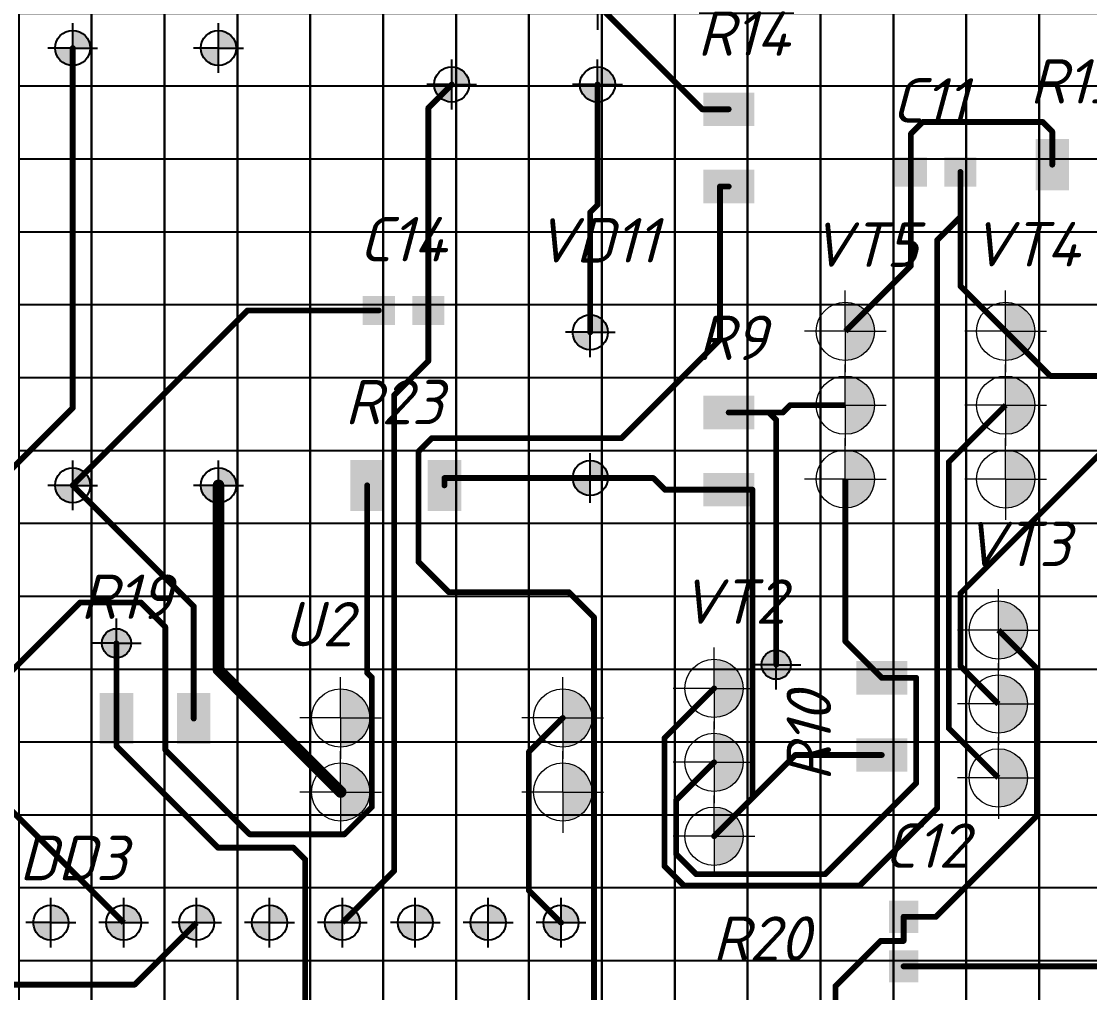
# Model space of a CAD drawing. Header units: millimetres. Extents: x 784 to 1625, y -303 to 291.
# Drawn here: x 947.1 to 1020.4, y 42.4 to 109 of the extents above; entities that cross this region are included whole.
import ezdxf

# ---------------------------------------------------------------- set-up
doc = ezdxf.new("R2010")
doc.units = ezdxf.units.MM
doc.header["$LTSCALE"] = 0.5
doc.layers.get('0').update_dxf_attribs({"lineweight": 60})
for name, color, linetype in [('TopLayer', 1, 'Continuous'), ('TopOverlay', 2, 'Continuous'), ('Тонкие', 7, 'Continuous')]:
    doc.layers.add(name, color=color, linetype=linetype)
doc.layers.add('тонкая', color=7, linetype='Continuous', lineweight=20)
doc.styles.get("Standard").update_dxf_attribs({"font": 'isocpeui.ttf', "width": 0.9})

# ---------------------------------------------------------------- blocks, each defined once
blk = doc.blocks.new('*U27')
at = {"layer": 'Тонкие'}
for p, q in [((-2.5, 2.5), (-2.5, -2.5)), ((-2.5, 2.5), (2.5, 2.5)), ((2.5, -2.5), (2.5, 2.5)), ((-2.5, -2.5), (2.5, -2.5))]:
    blk.add_line(p, q, dxfattribs=at)
blk = doc.blocks.new('*U28')
at = {"layer": 'Тонкие', "color": 0, "linetype": 'ByBlock', "lineweight": -2, "transparency": 16777216}
for p in [(65, 105), (70, 105), (75, 105), (80, 105), (85, 105), (90, 105), (95, 105), (100, 105), (105, 105), (110, 105), (115, 105), (120, 105), (125, 105), (130, 105), (135, 105), (65, 100), (70, 100), (75, 100), (80, 100), (85, 100), (90, 100), (95, 100), (100, 100), (105, 100), (110, 100), (115, 100), (120, 100), (125, 100), (130, 100), (135, 100), (65, 95), (70, 95), (75, 95), (80, 95), (85, 95), (90, 95), (95, 95), (100, 95), (105, 95), (110, 95), (115, 95), (120, 95), (125, 95), (130, 95), (135, 95), (65, 90), (70, 90), (75, 90), (80, 90), (85, 90), (90, 90), (95, 90), (100, 90), (105, 90), (110, 90), (115, 90), (120, 90), (125, 90), (130, 90), (135, 90), (65, 85), (70, 85), (75, 85), (80, 85), (85, 85), (90, 85), (95, 85), (100, 85), (105, 85), (110, 85), (115, 85), (120, 85), (125, 85), (130, 85), (135, 85), (65, 80), (70, 80), (75, 80), (80, 80), (85, 80), (90, 80), (95, 80), (100, 80), (105, 80), (110, 80), (115, 80), (120, 80), (125, 80), (130, 80), (135, 80), (65, 75), (70, 75), (75, 75), (80, 75), (85, 75), (90, 75), (95, 75), (100, 75), (105, 75), (110, 75), (115, 75), (120, 75), (125, 75), (130, 75), (135, 75), (65, 70), (70, 70), (75, 70), (80, 70), (85, 70), (90, 70), (95, 70), (100, 70), (105, 70), (110, 70), (115, 70), (120, 70), (125, 70), (130, 70), (135, 70), (65, 65), (70, 65), (75, 65), (80, 65), (85, 65), (90, 65), (95, 65), (100, 65), (105, 65), (110, 65), (115, 65), (120, 65), (125, 65), (130, 65), (135, 65), (65, 60), (70, 60), (75, 60), (80, 60), (85, 60), (90, 60), (95, 60), (100, 60), (105, 60), (110, 60), (115, 60), (120, 60), (125, 60), (130, 60), (135, 60), (65, 55), (70, 55), (75, 55), (80, 55), (85, 55), (90, 55), (95, 55), (100, 55), (105, 55), (110, 55), (115, 55), (120, 55), (125, 55), (130, 55), (135, 55), (65, 50), (70, 50), (75, 50), (80, 50), (85, 50), (90, 50), (95, 50), (100, 50), (105, 50), (110, 50), (115, 50), (120, 50), (125, 50), (130, 50), (135, 50), (65, 45), (70, 45), (75, 45), (80, 45), (85, 45), (90, 45), (95, 45), (100, 45), (105, 45), (110, 45), (115, 45), (120, 45), (125, 45), (130, 45), (135, 45), (65, 40), (70, 40), (75, 40), (80, 40), (85, 40), (90, 40), (95, 40), (100, 40), (105, 40), (110, 40), (115, 40), (120, 40), (125, 40), (130, 40), (135, 40)]:
    blk.add_blockref('*U27', p, dxfattribs=at)

msp = doc.modelspace()

# ---------------------------------------------------------------- hatches: boundary and pattern name
at = {"lineweight": -3}
for points in [[(951.855, 107.206, 0.414214), (950.651, 108.41), (950.651, 107.206)], [(961.855, 107.206, 0.414214), (960.651, 108.41), (960.651, 107.206)], [(977.855, 104.706, 0.414214), (976.651, 105.91), (976.651, 104.706)], [(987.855, 104.706, 0.414214), (986.651, 105.91), (986.651, 104.706)], [(987.355, 87.706, 0.414214), (986.151, 88.91), (986.151, 87.706)], [(987.355, 77.706, 0.414214), (986.151, 78.91), (986.151, 77.706)], [(951.855, 77.206, 0.414214), (950.651, 78.41), (950.651, 77.206)], [(961.855, 77.206, 0.414214), (960.651, 78.41), (960.651, 77.206)], [(950.355, 47.206, 0.414214), (949.151, 48.41), (949.151, 47.206)], [(955.355, 47.206, 0.414214), (954.151, 48.41), (954.151, 47.206)], [(960.355, 47.206, 0.414214), (959.151, 48.41), (959.151, 47.206)], [(965.355, 47.206, 0.414214), (964.151, 48.41), (964.151, 47.206)], [(970.355, 47.206, 0.414214), (969.151, 48.41), (969.151, 47.206)], [(975.355, 47.206, 0.414214), (974.151, 48.41), (974.151, 47.206)], [(980.355, 47.206, 0.414214), (979.151, 48.41), (979.151, 47.206)], [(985.355, 47.206, 0.414214), (984.151, 48.41), (984.151, 47.206)]]:
    msp.add_hatch(color=0, dxfattribs=at).paths.add_polyline_path(points)
h = msp.add_hatch(color=256, dxfattribs=at)
h.dxf.hatch_style = 1
h.paths.add_polyline_path([(950.651, 107.206), (949.447, 107.206, 0.414214), (950.651, 106.002)])
h = msp.add_hatch(color=256, dxfattribs=at)
h.dxf.hatch_style = 1
h.paths.add_polyline_path([(960.651, 107.206), (959.447, 107.206, 0.414214), (960.651, 106.002)])
h = msp.add_hatch(color=256, dxfattribs=at)
h.dxf.hatch_style = 1
h.paths.add_polyline_path([(976.651, 104.706), (975.447, 104.706, 0.414214), (976.651, 103.502)])
h = msp.add_hatch(color=256, dxfattribs=at)
h.dxf.hatch_style = 1
h.paths.add_polyline_path([(986.651, 104.706), (985.447, 104.706, 0.414214), (986.651, 103.502)])
h = msp.add_hatch(color=256, dxfattribs=at)
h.dxf.hatch_style = 1
h.paths.add_polyline_path([(986.151, 87.706), (984.947, 87.706, 0.414214), (986.151, 86.502)])
h = msp.add_hatch(color=256, dxfattribs=at)
h.dxf.hatch_style = 1
h.paths.add_polyline_path([(986.151, 77.706), (984.947, 77.706, 0.414214), (986.151, 76.502)])
h = msp.add_hatch(color=256, dxfattribs=at)
h.dxf.hatch_style = 1
h.paths.add_polyline_path([(950.651, 77.206), (949.447, 77.206, 0.414214), (950.651, 76.002)])
h = msp.add_hatch(color=256, dxfattribs=at)
h.dxf.hatch_style = 1
h.paths.add_polyline_path([(960.651, 77.206), (959.447, 77.206, 0.414214), (960.651, 76.002)])
h = msp.add_hatch(color=0, dxfattribs=at)
h.dxf.hatch_style = 1
h.paths.add_polyline_path([(953.651, 67.372, 0.414214), (952.651, 66.372), (953.651, 66.372)])
h.paths.add_polyline_path([(953.651, 66.372), (952.651, 66.372, 0.414214), (953.651, 65.372)])
h = msp.add_hatch(color=0, dxfattribs=at)
h.dxf.hatch_style = 1
h.paths.add_polyline_path([(953.651, 66.372), (954.651, 66.372, 0.414214), (953.651, 67.372)], flags=17)
h.paths.add_polyline_path([(954.651, 66.372, 0.414214), (953.651, 67.372), (953.651, 65.372, 0.414214)])
h = msp.add_hatch(color=256, dxfattribs=at)
h.dxf.hatch_style = 1
h.paths.add_polyline_path([(954.651, 66.372, 0.414214), (953.651, 67.372), (953.651, 66.372)])
h = msp.add_hatch(color=0, dxfattribs=at)
h.dxf.hatch_style = 1
h.paths.add_polyline_path([(998.911, 65.899, 0.414214), (997.911, 64.899), (998.911, 64.899)])
h.paths.add_polyline_path([(998.911, 64.899), (997.911, 64.899, 0.414214), (998.911, 63.899)])
h = msp.add_hatch(color=0, dxfattribs=at)
h.dxf.hatch_style = 1
h.paths.add_polyline_path([(998.911, 64.899), (999.911, 64.899, 0.414214), (998.911, 65.899)], flags=17)
h.paths.add_polyline_path([(999.911, 64.899, 0.414214), (998.911, 65.899), (998.911, 63.899, 0.414214)])
h = msp.add_hatch(color=256, dxfattribs=at)
h.dxf.hatch_style = 1
h.paths.add_polyline_path([(999.911, 64.899, 0.414214), (998.911, 65.899), (998.911, 64.899)])
h = msp.add_hatch(color=256, dxfattribs=at)
h.dxf.hatch_style = 1
h.paths.add_polyline_path([(949.151, 47.206), (947.947, 47.206, 0.414214), (949.151, 46.002)])
h = msp.add_hatch(color=256, dxfattribs=at)
h.dxf.hatch_style = 1
h.paths.add_polyline_path([(954.151, 47.206), (952.947, 47.206, 0.414214), (954.151, 46.002)])
h = msp.add_hatch(color=256, dxfattribs=at)
h.dxf.hatch_style = 1
h.paths.add_polyline_path([(959.151, 47.206), (957.947, 47.206, 0.414214), (959.151, 46.002)])
h = msp.add_hatch(color=256, dxfattribs=at)
h.dxf.hatch_style = 1
h.paths.add_polyline_path([(964.151, 47.206), (962.947, 47.206, 0.414214), (964.151, 46.002)])
h = msp.add_hatch(color=256, dxfattribs=at)
h.dxf.hatch_style = 1
h.paths.add_polyline_path([(969.151, 47.206), (967.947, 47.206, 0.414214), (969.151, 46.002)])
h = msp.add_hatch(color=256, dxfattribs=at)
h.dxf.hatch_style = 1
h.paths.add_polyline_path([(974.151, 47.206), (972.947, 47.206, 0.414214), (974.151, 46.002)])
h = msp.add_hatch(color=256, dxfattribs=at)
h.dxf.hatch_style = 1
h.paths.add_polyline_path([(979.151, 47.206), (977.947, 47.206, 0.414214), (979.151, 46.002)])
h = msp.add_hatch(color=256, dxfattribs=at)
h.dxf.hatch_style = 1
h.paths.add_polyline_path([(984.151, 47.206), (982.947, 47.206, 0.414214), (984.151, 46.002)])
at = {"layer": 'TopLayer'}
for points in [[(993.901, 101.856), (993.901, 104.156), (997.401, 104.156), (997.401, 101.856)], [(1016.701, 100.956), (1019.001, 100.956), (1019.001, 97.456), (1016.701, 97.456)], [(1007.051, 99.706), (1009.251, 99.706), (1009.251, 97.706), (1007.051, 97.706)], [(1010.451, 99.706), (1012.651, 99.706), (1012.651, 97.706), (1010.451, 97.706)], [(993.901, 96.556), (993.901, 98.856), (997.401, 98.856), (997.401, 96.556)], [(972.751, 88.206), (970.551, 88.206), (970.551, 90.206), (972.751, 90.206)], [(976.151, 88.206), (973.951, 88.206), (973.951, 90.206), (976.151, 90.206)], [(997.401, 83.356), (997.401, 81.056), (993.901, 81.056), (993.901, 83.356)], [(969.701, 78.956), (972.001, 78.956), (972.001, 75.456), (969.701, 75.456)], [(975.001, 78.956), (977.301, 78.956), (977.301, 75.456), (975.001, 75.456)], [(997.401, 78.056), (997.401, 75.756), (993.901, 75.756), (993.901, 78.056)], [(1007.901, 65.156), (1007.901, 62.856), (1004.401, 62.856), (1004.401, 65.156)], [(954.801, 59.456), (952.501, 59.456), (952.501, 62.956), (954.801, 62.956)], [(960.101, 59.456), (957.801, 59.456), (957.801, 62.956), (960.101, 62.956)], [(1007.901, 59.856), (1007.901, 57.556), (1004.401, 57.556), (1004.401, 59.856)], [(1006.651, 46.506), (1006.651, 48.706), (1008.651, 48.706), (1008.651, 46.506)], [(1006.651, 43.106), (1006.651, 45.306), (1008.651, 45.306), (1008.651, 43.106)]]:
    msp.add_hatch(color=1, dxfattribs=at).paths.add_polyline_path(points)
at = {"layer": 'тонкая'}
h = msp.add_hatch(color=256, dxfattribs=at)
edge = h.paths.add_edge_path()
edge.add_line((1003.651, 89.775), (1003.651, 85.775))
edge.add_arc((1003.651, 87.775), 2, 270, 450)
h = msp.add_hatch(color=256, dxfattribs=at)
edge = h.paths.add_edge_path()
edge.add_line((1014.651, 89.775), (1014.651, 85.775))
edge.add_arc((1014.651, 87.775), 2, 270, 450)
h = msp.add_hatch(color=256, dxfattribs=at)
edge = h.paths.add_edge_path()
edge.add_line((1003.651, 84.706), (1003.651, 80.706))
edge.add_arc((1003.651, 82.706), 2, 270, 450)
h = msp.add_hatch(color=256, dxfattribs=at)
edge = h.paths.add_edge_path()
edge.add_line((1014.651, 84.706), (1014.651, 80.706))
edge.add_arc((1014.651, 82.706), 2, 270, 450)
h = msp.add_hatch(color=256, dxfattribs=at)
edge = h.paths.add_edge_path()
edge.add_line((1003.651, 79.637), (1003.651, 75.637))
edge.add_arc((1003.651, 77.637), 2, 270, 450)
h = msp.add_hatch(color=256, dxfattribs=at)
edge = h.paths.add_edge_path()
edge.add_line((1014.651, 79.637), (1014.651, 75.637))
edge.add_arc((1014.651, 77.637), 2, 270, 450)
h = msp.add_hatch(color=256, dxfattribs=at)
edge = h.paths.add_edge_path()
edge.add_line((1014.151, 69.275), (1014.151, 65.275))
edge.add_arc((1014.151, 67.275), 2, 270, 450)
h = msp.add_hatch(color=256, dxfattribs=at)
edge = h.paths.add_edge_path()
edge.add_line((994.651, 65.275), (994.651, 61.275))
edge.add_arc((994.651, 63.275), 2, 270, 450)
h = msp.add_hatch(color=256, dxfattribs=at)
edge = h.paths.add_edge_path()
edge.add_line((1014.151, 64.206), (1014.151, 60.206))
edge.add_arc((1014.151, 62.206), 2, 270, 450)
h = msp.add_hatch(color=256, dxfattribs=at)
edge = h.paths.add_edge_path()
edge.add_line((969.031, 63.246), (969.031, 59.246))
edge.add_arc((969.031, 61.246), 2, 270, 450)
h = msp.add_hatch(color=256, dxfattribs=at)
edge = h.paths.add_edge_path()
edge.add_line((984.271, 63.246), (984.271, 59.246))
edge.add_arc((984.271, 61.246), 2, 270, 450)
h = msp.add_hatch(color=256, dxfattribs=at)
edge = h.paths.add_edge_path()
edge.add_line((994.651, 60.206), (994.651, 56.206))
edge.add_arc((994.651, 58.206), 2, 270, 450)
h = msp.add_hatch(color=256, dxfattribs=at)
edge = h.paths.add_edge_path()
edge.add_line((1014.151, 59.138), (1014.151, 55.138))
edge.add_arc((1014.151, 57.138), 2, 270, 450)
h = msp.add_hatch(color=256, dxfattribs=at)
edge = h.paths.add_edge_path()
edge.add_line((969.031, 58.166), (969.031, 54.166))
edge.add_arc((969.031, 56.166), 2, 270, 450)
h = msp.add_hatch(color=256, dxfattribs=at)
edge = h.paths.add_edge_path()
edge.add_line((984.271, 58.166), (984.271, 54.166))
edge.add_arc((984.271, 56.166), 2, 270, 450)
h = msp.add_hatch(color=256, dxfattribs=at)
edge = h.paths.add_edge_path()
edge.add_line((994.651, 55.137), (994.651, 51.137))
edge.add_arc((994.651, 53.137), 2, 270, 450)

# ---------------------------------------------------------------- linework, layer by layer
at = {"lineweight": -3}
for p, q in [((986.676, 108.467), (986.676, 111.856)), ((950.651, 105.501), (950.651, 108.912)), ((960.651, 105.501), (960.651, 108.912)), ((950.651, 107.206), (948.945, 107.206)), ((950.651, 107.206), (952.357, 107.206)), ((960.651, 107.206), (958.945, 107.206)), ((960.651, 107.206), (962.357, 107.206)), ((976.651, 103.001), (976.651, 106.412)), ((986.651, 103.001), (986.651, 106.412)), ((976.651, 104.706), (974.945, 104.706)), ((976.651, 104.706), (978.357, 104.706)), ((986.651, 104.706), (984.945, 104.706)), ((986.651, 104.706), (988.357, 104.706)), ((986.151, 86.001), (986.151, 89.412)), ((986.151, 87.706), (984.445, 87.706)), ((986.151, 87.706), (987.857, 87.706)), ((986.151, 76.001), (986.151, 79.412)), ((950.651, 75.501), (950.651, 78.912)), ((960.651, 75.501), (960.651, 78.912)), ((986.151, 77.706), (984.445, 77.706)), ((986.151, 77.706), (987.857, 77.706)), ((950.651, 77.206), (948.945, 77.206)), ((950.651, 77.206), (952.357, 77.206)), ((960.651, 77.206), (958.945, 77.206)), ((960.651, 77.206), (962.357, 77.206)), ((953.651, 64.678), (953.651, 68.066)), ((953.651, 66.372), (951.956, 66.372)), ((953.651, 66.372), (955.345, 66.372)), ((998.911, 63.204), (998.911, 66.593)), ((998.911, 64.899), (997.216, 64.899)), ((998.911, 64.899), (1000.605, 64.899)), ((949.151, 45.501), (949.151, 48.912)), ((954.151, 45.501), (954.151, 48.912)), ((959.151, 45.501), (959.151, 48.912)), ((964.151, 45.501), (964.151, 48.912)), ((969.151, 45.501), (969.151, 48.912)), ((974.151, 45.501), (974.151, 48.912)), ((979.151, 45.501), (979.151, 48.912)), ((984.151, 45.501), (984.151, 48.912)), ((949.151, 47.206), (947.445, 47.206)), ((949.151, 47.206), (950.857, 47.206)), ((954.151, 47.206), (952.445, 47.206)), ((954.151, 47.206), (955.857, 47.206)), ((959.151, 47.206), (957.445, 47.206)), ((959.151, 47.206), (960.857, 47.206)), ((964.151, 47.206), (962.445, 47.206)), ((964.151, 47.206), (965.857, 47.206)), ((969.151, 47.206), (967.445, 47.206)), ((969.151, 47.206), (970.857, 47.206)), ((974.151, 47.206), (972.445, 47.206)), ((974.151, 47.206), (975.857, 47.206)), ((979.151, 47.206), (977.445, 47.206)), ((979.151, 47.206), (980.857, 47.206)), ((984.151, 47.206), (982.445, 47.206)), ((984.151, 47.206), (985.857, 47.206))]:
    msp.add_line(p, q, dxfattribs=at)
for centre, radius in [((950.651, 107.206), 1.204), ((960.651, 107.206), 1.204), ((976.651, 104.706), 1.204), ((986.651, 104.706), 1.204), ((986.151, 87.706), 1.204), ((986.151, 77.706), 1.204), ((950.651, 77.206), 1.204), ((960.651, 77.206), 1.204), ((953.651, 66.372), 1), ((998.911, 64.899), 1), ((949.151, 47.206), 1.204), ((954.151, 47.206), 1.204), ((959.151, 47.206), 1.204), ((964.151, 47.206), 1.204), ((969.151, 47.206), 1.204), ((974.151, 47.206), 1.204), ((979.151, 47.206), 1.204), ((984.151, 47.206), 1.204)]:
    msp.add_circle(centre, radius, dxfattribs=at)
at = {"layer": 'TopLayer'}
for points, const_width in [([(986.676, 110.162), (993.831, 103.006)], 0.4), ([(950.651, 82.511), (950.651, 107.206)], 0.4), ([(975.051, 103.106), (976.651, 104.706)], 0.4), ([(986.651, 96.438), (986.651, 104.706)], 0.4), ([(975.051, 89.206), (975.051, 103.106)], 0.4), ([(993.831, 103.006), (995.651, 103.006)], 0.4), ([(1008.151, 101.317), (1008.969, 102.135)], 0.4), ([(1008.969, 102.135), (1017.19, 102.135)], 0.4), ([(1017.19, 102.135), (1017.851, 101.475)], 0.4), ([(1008.151, 98.706), (1008.151, 101.317)], 0.4), ([(1017.851, 99.206), (1017.851, 101.475)], 0.4), ([(1008.151, 92.275), (1008.151, 98.706)], 0.4), ([(1011.551, 95.624), (1011.551, 98.706)], 0.4), ([(995.05, 87.2), (995.05, 97.706)], 0.4), ([(995.05, 97.706), (995.651, 97.706)], 0.4), ([(986.151, 95.938), (986.651, 96.438)], 0.4), ([(986.151, 87.706), (986.151, 95.938)], 0.4), ([(1009.951, 94.024), (1011.551, 95.624)], 0.4), ([(1011.551, 90.875), (1011.551, 95.624)], 0.4), ([(1009.951, 55.06), (1009.951, 94.024)], 0.4), ([(1003.651, 87.775), (1008.151, 92.275)], 0.4), ([(1011.551, 90.875), (1014.651, 87.775)], 0.4), ([(950.651, 77.206), (962.651, 89.206)], 0.4), ([(962.651, 89.206), (971.651, 89.206)], 0.4), ([(975.051, 85.743), (975.051, 89.206)], 0.4), ([(1014.651, 87.775), (1017.72, 84.706)], 0.4), ([(988.294, 80.444), (995.05, 87.2)], 0.4), ([(972.698, 83.39), (975.051, 85.743)], 0.4), ([(1017.72, 84.706), (1023.151, 84.706)], 0.4), ([(972.698, 50.753), (972.698, 83.39)], 0.4), ([(999.368, 82.206), (999.868, 82.706)], 0.4), ([(999.868, 82.706), (1003.651, 82.706)], 0.4), ([(1010.751, 78.806), (1014.651, 82.706)], 0.4), ([(940.151, 72.011), (950.651, 82.511)], 0.4), ([(995.651, 82.206), (998.403, 82.206)], 0.4), ([(998.403, 82.206), (999.368, 82.206)], 0.4), ([(998.403, 82.206), (998.911, 81.698)], 0.4), ([(998.911, 64.899), (998.911, 81.698)], 0.4), ([(974.374, 79.529), (975.289, 80.444)], 0.4), ([(975.289, 80.444), (988.294, 80.444)], 0.4), ([(974.374, 71.96), (974.374, 79.529)], 0.4), ([(1011.551, 69.796), (1021.161, 79.406)], 0.4), ([(1010.751, 60.538), (1010.751, 78.806)], 0.4), ([(976.151, 77.706), (986.151, 77.706)], 0.4), ([(976.151, 77.206), (976.151, 77.706)], 0.4), ([(986.151, 77.706), (990.478, 77.706)], 0.4), ([(990.478, 77.706), (991.278, 76.906)], 0.4), ([(1003.651, 66.506), (1003.651, 77.637)], 0.4), ([(950.651, 77.206), (958.951, 68.906)], 0.4), ([(960.651, 64.546), (960.651, 77.206)], 0.8), ([(970.851, 64.34), (970.851, 77.206)], 0.4), ([(991.278, 76.906), (995.651, 76.906)], 0.4), ([(995.651, 76.906), (997.285, 76.906)], 0.4), ([(997.285, 55.772), (997.285, 76.906)], 0.4), ([(974.374, 71.96), (976.457, 69.877)], 0.4), ([(976.457, 69.877), (984.687, 69.877)], 0.4), ([(984.687, 69.877), (986.414, 68.15)], 0.4), ([(1011.551, 64.806), (1011.551, 69.796)], 0.4), ([(945.699, 63.706), (951.159, 69.166)], 0.4), ([(951.159, 69.166), (955.324, 69.166)], 0.4), ([(955.324, 69.166), (957.001, 67.49)], 0.4), ([(958.951, 61.206), (958.951, 68.906)], 0.4), ([(986.414, 39.23), (986.414, 68.15)], 0.4), ([(957.001, 59.06), (957.001, 67.49)], 0.4), ([(1014.151, 67.275), (1016.792, 64.634)], 0.4), ([(1003.651, 66.506), (1006.151, 64.006)], 0.4), ([(953.651, 61.206), (953.651, 66.372)], 0.4), ([(960.651, 64.546), (969.031, 56.166)], 0.8), ([(970.851, 64.34), (971.174, 64.017)], 0.4), ([(1011.551, 64.806), (1014.151, 62.206)], 0.4), ([(1016.792, 54.536), (1016.792, 64.634)], 0.4), ([(971.174, 55.145), (971.174, 64.017)], 0.4), ([(1006.151, 64.006), (1008.512, 64.006)], 0.4), ([(1008.512, 56.771), (1008.512, 64.006)], 0.4), ([(991.251, 59.875), (994.651, 63.275)], 0.4), ([(953.651, 59.308), (953.651, 61.206)], 0.4), ([(981.944, 58.919), (984.271, 61.246)], 0.4), ([(1010.751, 60.538), (1014.151, 57.138)], 0.4), ([(953.651, 59.308), (960.61, 52.349)], 0.4), ([(991.251, 51.081), (991.251, 59.875)], 0.4), ([(957.001, 59.06), (962.795, 53.266)], 0.4), ([(981.944, 49.413), (981.944, 58.919)], 0.4), ([(997.285, 55.772), (1000.22, 58.706)], 0.4), ([(1000.22, 58.706), (1006.151, 58.706)], 0.4), ([(943.451, 57.906), (954.151, 47.206)], 0.4), ([(992.051, 55.606), (994.651, 58.206)], 0.4), ([(1002.279, 50.537), (1008.512, 56.771)], 0.4), ([(992.051, 51.894), (992.051, 55.606)], 0.4), ([(994.651, 53.137), (997.285, 55.772)], 0.4), ([(969.294, 53.266), (971.174, 55.145)], 0.4), ([(1004.628, 49.737), (1009.951, 55.06)], 0.4), ([(1009.863, 47.606), (1016.792, 54.536)], 0.4), ([(962.795, 53.266), (969.294, 53.266)], 0.4), ([(960.61, 52.349), (965.792, 52.349)], 0.4), ([(965.792, 52.349), (966.602, 51.538)], 0.4), ([(992.051, 51.894), (993.407, 50.537)], 0.4), ([(966.602, 34.515), (966.602, 51.538)], 0.4), ([(969.151, 47.206), (972.698, 50.753)], 0.4), ([(991.251, 51.081), (992.595, 49.737)], 0.4), ([(993.407, 50.537), (1002.279, 50.537)], 0.4), ([(992.595, 49.737), (1004.628, 49.737)], 0.4), ([(981.944, 49.413), (984.151, 47.206)], 0.4), ([(1007.651, 45.95), (1007.651, 47.606)], 0.4), ([(1007.651, 47.606), (1009.863, 47.606)], 0.4), ([(954.898, 42.953), (959.151, 47.206)], 0.4), ([(1002.975, 42.852), (1006.074, 45.95)], 0.4), ([(1006.074, 45.95), (1007.651, 45.95)], 0.4), ([(1007.651, 44.206), (1032.396, 44.206)], 0.4), ([(910.357, 42.953), (954.898, 42.953)], 0.4), ([(1002.975, 21.84), (1002.975, 42.852)], 0.4)]:
    msp.add_lwpolyline(points, dxfattribs=dict(at, const_width=const_width))
for points, const_width in [([(950.551, 107.206, 1), (950.751, 107.206, 1)], 0.2), ([(976.551, 104.706, 1), (976.751, 104.706, 1)], 0.2), ([(986.551, 104.706, 1), (986.751, 104.706, 1)], 0.2), ([(974.951, 103.106, 1), (975.151, 103.106, 1)], 0.2), ([(974.951, 103.106, 1), (975.151, 103.106, 1)], 0.2), ([(993.731, 103.006, 1), (993.931, 103.006, 1)], 0.2), ([(993.731, 103.006, 1), (993.931, 103.006, 1)], 0.2), ([(995.551, 103.006, 1), (995.751, 103.006, 1)], 0.2), ([(1008.869, 102.135, 1), (1009.069, 102.135, 1)], 0.2), ([(1008.869, 102.135, 1), (1009.069, 102.135, 1)], 0.2), ([(1017.09, 102.135, 1), (1017.29, 102.135, 1)], 0.2), ([(1017.09, 102.135, 1), (1017.29, 102.135, 1)], 0.2), ([(1008.051, 101.317, 1), (1008.251, 101.317, 1)], 0.2), ([(1008.051, 101.317, 1), (1008.251, 101.317, 1)], 0.2), ([(1017.751, 101.475, 1), (1017.951, 101.475, 1)], 0.2), ([(1017.751, 101.475, 1), (1017.951, 101.475, 1)], 0.2), ([(1017.751, 99.206, 1), (1017.951, 99.206, 1)], 0.2), ([(1008.051, 98.706, 1), (1008.251, 98.706, 1)], 0.2), ([(1008.051, 98.706, 1), (1008.251, 98.706, 1)], 0.2), ([(1011.451, 98.706, 1), (1011.651, 98.706, 1)], 0.2), ([(994.95, 97.706, 1), (995.15, 97.706, 1)], 0.2), ([(994.95, 97.706, 1), (995.15, 97.706, 1)], 0.2), ([(995.551, 97.706, 1), (995.751, 97.706, 1)], 0.2), ([(986.051, 95.938, 1), (986.251, 95.938, 1)], 0.2), ([(986.051, 95.938, 1), (986.251, 95.938, 1)], 0.2), ([(986.551, 96.438, 1), (986.751, 96.438, 1)], 0.2), ([(986.551, 96.438, 1), (986.751, 96.438, 1)], 0.2), ([(1011.451, 95.624, 1), (1011.651, 95.624, 1)], 0.2), ([(1011.451, 95.624, 1), (1011.651, 95.624, 1)], 0.2), ([(1011.451, 95.624, 1), (1011.651, 95.624, 1)], 0.2), ([(1009.851, 94.024, 1), (1010.051, 94.024, 1)], 0.2), ([(1009.851, 94.024, 1), (1010.051, 94.024, 1)], 0.2), ([(1008.051, 92.275, 1), (1008.251, 92.275, 1)], 0.2), ([(1008.051, 92.275, 1), (1008.251, 92.275, 1)], 0.2), ([(1011.451, 90.875, 1), (1011.651, 90.875, 1)], 0.2), ([(1011.451, 90.875, 1), (1011.651, 90.875, 1)], 0.2), ([(962.551, 89.206, 1), (962.751, 89.206, 1)], 0.2), ([(962.551, 89.206, 1), (962.751, 89.206, 1)], 0.2), ([(971.551, 89.206, 1), (971.751, 89.206, 1)], 0.2), ([(974.951, 89.206, 1), (975.151, 89.206, 1)], 0.2), ([(974.951, 89.206, 1), (975.151, 89.206, 1)], 0.2), ([(986.051, 87.706, 1), (986.251, 87.706, 1)], 0.2), ([(994.95, 87.2, 1), (995.15, 87.2, 1)], 0.2), ([(994.95, 87.2, 1), (995.15, 87.2, 1)], 0.2), ([(974.951, 85.743, 1), (975.151, 85.743, 1)], 0.2), ([(974.951, 85.743, 1), (975.151, 85.743, 1)], 0.2), ([(1017.62, 84.706, 1), (1017.82, 84.706, 1)], 0.2), ([(1017.62, 84.706, 1), (1017.82, 84.706, 1)], 0.2), ([(972.598, 83.39, 1), (972.798, 83.39, 1)], 0.2), ([(972.598, 83.39, 1), (972.798, 83.39, 1)], 0.2), ([(999.768, 82.706, 1), (999.968, 82.706, 1)], 0.2), ([(999.768, 82.706, 1), (999.968, 82.706, 1)], 0.2), ([(950.551, 82.511, 1), (950.751, 82.511, 1)], 0.2), ([(950.551, 82.511, 1), (950.751, 82.511, 1)], 0.2), ([(995.551, 82.206, 1), (995.751, 82.206, 1)], 0.2), ([(998.303, 82.206, 1), (998.503, 82.206, 1)], 0.2), ([(998.303, 82.206, 1), (998.503, 82.206, 1)], 0.2), ([(998.303, 82.206, 1), (998.503, 82.206, 1)], 0.2), ([(999.268, 82.206, 1), (999.468, 82.206, 1)], 0.2), ([(999.268, 82.206, 1), (999.468, 82.206, 1)], 0.2), ([(998.811, 81.698, 1), (999.011, 81.698, 1)], 0.2), ([(998.811, 81.698, 1), (999.011, 81.698, 1)], 0.2), ([(975.189, 80.444, 1), (975.389, 80.444, 1)], 0.2), ([(975.189, 80.444, 1), (975.389, 80.444, 1)], 0.2), ([(988.194, 80.444, 1), (988.394, 80.444, 1)], 0.2), ([(988.194, 80.444, 1), (988.394, 80.444, 1)], 0.2), ([(974.274, 79.529, 1), (974.474, 79.529, 1)], 0.2), ([(974.274, 79.529, 1), (974.474, 79.529, 1)], 0.2), ([(1010.651, 78.806, 1), (1010.851, 78.806, 1)], 0.2), ([(1010.651, 78.806, 1), (1010.851, 78.806, 1)], 0.2), ([(976.051, 77.706, 1), (976.251, 77.706, 1)], 0.2), ([(976.051, 77.706, 1), (976.251, 77.706, 1)], 0.2), ([(986.051, 77.706, 1), (986.251, 77.706, 1)], 0.2), ([(986.051, 77.706, 1), (986.251, 77.706, 1)], 0.2), ([(990.378, 77.706, 1), (990.578, 77.706, 1)], 0.2), ([(990.378, 77.706, 1), (990.578, 77.706, 1)], 0.2), ([(950.551, 77.206, 1), (950.751, 77.206, 1)], 0.2), ([(950.551, 77.206, 1), (950.751, 77.206, 1)], 0.2), ([(960.451, 77.206, 1), (960.851, 77.206, 1)], 0.4), ([(970.751, 77.206, 1), (970.951, 77.206, 1)], 0.2), ([(976.051, 77.206, 1), (976.251, 77.206, 1)], 0.2), ([(991.178, 76.906, 1), (991.378, 76.906, 1)], 0.2), ([(991.178, 76.906, 1), (991.378, 76.906, 1)], 0.2), ([(995.551, 76.906, 1), (995.751, 76.906, 1)], 0.2), ([(995.551, 76.906, 1), (995.751, 76.906, 1)], 0.2), ([(997.185, 76.906, 1), (997.385, 76.906, 1)], 0.2), ([(997.185, 76.906, 1), (997.385, 76.906, 1)], 0.2), ([(974.274, 71.96, 1), (974.474, 71.96, 1)], 0.2), ([(974.274, 71.96, 1), (974.474, 71.96, 1)], 0.2), ([(976.357, 69.877, 1), (976.557, 69.877, 1)], 0.2), ([(976.357, 69.877, 1), (976.557, 69.877, 1)], 0.2), ([(984.587, 69.877, 1), (984.787, 69.877, 1)], 0.2), ([(984.587, 69.877, 1), (984.787, 69.877, 1)], 0.2), ([(1011.451, 69.796, 1), (1011.651, 69.796, 1)], 0.2), ([(1011.451, 69.796, 1), (1011.651, 69.796, 1)], 0.2), ([(951.059, 69.166, 1), (951.259, 69.166, 1)], 0.2), ([(951.059, 69.166, 1), (951.259, 69.166, 1)], 0.2), ([(955.224, 69.166, 1), (955.424, 69.166, 1)], 0.2), ([(955.224, 69.166, 1), (955.424, 69.166, 1)], 0.2), ([(958.851, 68.906, 1), (959.051, 68.906, 1)], 0.2), ([(958.851, 68.906, 1), (959.051, 68.906, 1)], 0.2), ([(986.314, 68.15, 1), (986.514, 68.15, 1)], 0.2), ([(986.314, 68.15, 1), (986.514, 68.15, 1)], 0.2), ([(956.901, 67.49, 1), (957.101, 67.49, 1)], 0.2), ([(956.901, 67.49, 1), (957.101, 67.49, 1)], 0.2), ([(1003.551, 66.506, 1), (1003.751, 66.506, 1)], 0.2), ([(1003.551, 66.506, 1), (1003.751, 66.506, 1)], 0.2), ([(953.551, 66.372, 1), (953.751, 66.372, 1)], 0.2), ([(960.451, 64.546, 1), (960.851, 64.546, 1)], 0.4), ([(960.451, 64.546, 1), (960.851, 64.546, 1)], 0.4), ([(970.751, 64.34, 1), (970.951, 64.34, 1)], 0.2), ([(970.751, 64.34, 1), (970.951, 64.34, 1)], 0.2), ([(998.811, 64.899, 1), (999.011, 64.899, 1)], 0.2), ([(1011.451, 64.806, 1), (1011.651, 64.806, 1)], 0.2), ([(1011.451, 64.806, 1), (1011.651, 64.806, 1)], 0.2), ([(1016.692, 64.634, 1), (1016.892, 64.634, 1)], 0.2), ([(1016.692, 64.634, 1), (1016.892, 64.634, 1)], 0.2), ([(971.074, 64.017, 1), (971.274, 64.017, 1)], 0.2), ([(971.074, 64.017, 1), (971.274, 64.017, 1)], 0.2), ([(1006.051, 64.006, 1), (1006.251, 64.006, 1)], 0.2), ([(1006.051, 64.006, 1), (1006.251, 64.006, 1)], 0.2), ([(1008.412, 64.006, 1), (1008.612, 64.006, 1)], 0.2), ([(1008.412, 64.006, 1), (1008.612, 64.006, 1)], 0.2), ([(994.551, 63.275, 1), (994.751, 63.275, 1)], 0.2), ([(953.551, 61.206, 1), (953.751, 61.206, 1)], 0.2), ([(953.551, 61.206, 1), (953.751, 61.206, 1)], 0.2), ([(958.851, 61.206, 1), (959.051, 61.206, 1)], 0.2), ([(984.171, 61.246, 1), (984.371, 61.246, 1)], 0.2), ([(1010.651, 60.538, 1), (1010.851, 60.538, 1)], 0.2), ([(1010.651, 60.538, 1), (1010.851, 60.538, 1)], 0.2), ([(953.551, 59.308, 1), (953.751, 59.308, 1)], 0.2), ([(953.551, 59.308, 1), (953.751, 59.308, 1)], 0.2), ([(991.151, 59.875, 1), (991.351, 59.875, 1)], 0.2), ([(991.151, 59.875, 1), (991.351, 59.875, 1)], 0.2), ([(956.901, 59.06, 1), (957.101, 59.06, 1)], 0.2), ([(956.901, 59.06, 1), (957.101, 59.06, 1)], 0.2), ([(981.844, 58.919, 1), (982.044, 58.919, 1)], 0.2), ([(981.844, 58.919, 1), (982.044, 58.919, 1)], 0.2), ([(1000.12, 58.706, 1), (1000.32, 58.706, 1)], 0.2), ([(1000.12, 58.706, 1), (1000.32, 58.706, 1)], 0.2), ([(1006.051, 58.706, 1), (1006.251, 58.706, 1)], 0.2), ([(994.551, 58.206, 1), (994.751, 58.206, 1)], 0.2), ([(968.831, 56.166, 1), (969.231, 56.166, 1)], 0.4), ([(1008.412, 56.771, 1), (1008.612, 56.771, 1)], 0.2), ([(1008.412, 56.771, 1), (1008.612, 56.771, 1)], 0.2), ([(991.951, 55.606, 1), (992.151, 55.606, 1)], 0.2), ([(991.951, 55.606, 1), (992.151, 55.606, 1)], 0.2), ([(997.185, 55.772, 1), (997.385, 55.772, 1)], 0.2), ([(997.185, 55.772, 1), (997.385, 55.772, 1)], 0.2), ([(997.185, 55.772, 1), (997.385, 55.772, 1)], 0.2), ([(971.074, 55.145, 1), (971.274, 55.145, 1)], 0.2), ([(971.074, 55.145, 1), (971.274, 55.145, 1)], 0.2), ([(1009.851, 55.06, 1), (1010.051, 55.06, 1)], 0.2), ([(1009.851, 55.06, 1), (1010.051, 55.06, 1)], 0.2), ([(1016.692, 54.536, 1), (1016.892, 54.536, 1)], 0.2), ([(1016.692, 54.536, 1), (1016.892, 54.536, 1)], 0.2), ([(962.695, 53.266, 1), (962.895, 53.266, 1)], 0.2), ([(962.695, 53.266, 1), (962.895, 53.266, 1)], 0.2), ([(969.194, 53.266, 1), (969.394, 53.266, 1)], 0.2), ([(969.194, 53.266, 1), (969.394, 53.266, 1)], 0.2), ([(994.551, 53.137, 1), (994.751, 53.137, 1)], 0.2), ([(960.51, 52.349, 1), (960.71, 52.349, 1)], 0.2), ([(960.51, 52.349, 1), (960.71, 52.349, 1)], 0.2), ([(965.692, 52.349, 1), (965.892, 52.349, 1)], 0.2), ([(965.692, 52.349, 1), (965.892, 52.349, 1)], 0.2), ([(991.951, 51.894, 1), (992.151, 51.894, 1)], 0.2), ([(991.951, 51.894, 1), (992.151, 51.894, 1)], 0.2), ([(966.502, 51.538, 1), (966.702, 51.538, 1)], 0.2), ([(966.502, 51.538, 1), (966.702, 51.538, 1)], 0.2), ([(972.598, 50.753, 1), (972.798, 50.753, 1)], 0.2), ([(972.598, 50.753, 1), (972.798, 50.753, 1)], 0.2), ([(991.151, 51.081, 1), (991.351, 51.081, 1)], 0.2), ([(991.151, 51.081, 1), (991.351, 51.081, 1)], 0.2), ([(993.307, 50.537, 1), (993.507, 50.537, 1)], 0.2), ([(993.307, 50.537, 1), (993.507, 50.537, 1)], 0.2), ([(1002.179, 50.537, 1), (1002.379, 50.537, 1)], 0.2), ([(1002.179, 50.537, 1), (1002.379, 50.537, 1)], 0.2), ([(992.495, 49.737, 1), (992.695, 49.737, 1)], 0.2), ([(992.495, 49.737, 1), (992.695, 49.737, 1)], 0.2), ([(1004.528, 49.737, 1), (1004.728, 49.737, 1)], 0.2), ([(1004.528, 49.737, 1), (1004.728, 49.737, 1)], 0.2), ([(981.844, 49.413, 1), (982.044, 49.413, 1)], 0.2), ([(981.844, 49.413, 1), (982.044, 49.413, 1)], 0.2), ([(1007.551, 47.606, 1), (1007.751, 47.606, 1)], 0.2), ([(1007.551, 47.606, 1), (1007.751, 47.606, 1)], 0.2), ([(1009.763, 47.606, 1), (1009.963, 47.606, 1)], 0.2), ([(1009.763, 47.606, 1), (1009.963, 47.606, 1)], 0.2), ([(984.051, 47.206, 1), (984.251, 47.206, 1)], 0.2), ([(1005.974, 45.95, 1), (1006.174, 45.95, 1)], 0.2), ([(1005.974, 45.95, 1), (1006.174, 45.95, 1)], 0.2), ([(1007.551, 45.95, 1), (1007.751, 45.95, 1)], 0.2), ([(1007.551, 45.95, 1), (1007.751, 45.95, 1)], 0.2), ([(1007.551, 44.206, 1), (1007.751, 44.206, 1)], 0.2), ([(954.798, 42.953, 1), (954.998, 42.953, 1)], 0.2), ([(954.798, 42.953, 1), (954.998, 42.953, 1)], 0.2), ([(1002.875, 42.852, 1), (1003.075, 42.852, 1)], 0.2), ([(1002.875, 42.852, 1), (1003.075, 42.852, 1)], 0.2)]:
    msp.add_lwpolyline(points, format="xyb", close=True, dxfattribs=dict(at, const_width=const_width))
at = {"layer": 'тонкая'}
for p, q in [((1003.651, 89.775), (1003.651, 90.575)), ((1014.651, 89.775), (1014.651, 90.575)), ((1003.651, 87.775), (1003.651, 89.775)), ((1014.651, 87.775), (1014.651, 89.775)), ((1001.651, 87.775), (1000.851, 87.775)), ((1003.651, 87.775), (1001.651, 87.775)), ((1003.651, 87.775), (1005.651, 87.775)), ((1003.651, 87.775), (1003.651, 85.775)), ((1005.651, 87.775), (1006.451, 87.775)), ((1012.651, 87.775), (1011.851, 87.775)), ((1014.651, 87.775), (1012.651, 87.775)), ((1014.651, 87.775), (1016.651, 87.775)), ((1014.651, 87.775), (1014.651, 85.775)), ((1016.651, 87.775), (1017.451, 87.775)), ((1003.651, 85.775), (1003.651, 84.975)), ((1014.651, 85.775), (1014.651, 84.975)), ((1003.651, 84.706), (1003.651, 85.506)), ((1014.651, 84.706), (1014.651, 85.506)), ((1003.651, 82.706), (1003.651, 84.706)), ((1014.651, 82.706), (1014.651, 84.706)), ((1001.651, 82.706), (1000.851, 82.706)), ((1003.651, 82.706), (1001.651, 82.706)), ((1003.651, 82.706), (1005.651, 82.706)), ((1003.651, 82.706), (1003.651, 80.706)), ((1005.651, 82.706), (1006.451, 82.706)), ((1012.651, 82.706), (1011.851, 82.706)), ((1014.651, 82.706), (1012.651, 82.706)), ((1014.651, 82.706), (1016.651, 82.706)), ((1014.651, 82.706), (1014.651, 80.706)), ((1016.651, 82.706), (1017.451, 82.706)), ((1003.651, 80.706), (1003.651, 79.906)), ((1014.651, 80.706), (1014.651, 79.906)), ((1003.651, 79.637), (1003.651, 80.437)), ((1014.651, 79.637), (1014.651, 80.437)), ((1003.651, 77.637), (1003.651, 79.637)), ((1014.651, 77.637), (1014.651, 79.637)), ((1001.651, 77.637), (1000.851, 77.637)), ((1003.651, 77.637), (1001.651, 77.637)), ((1003.651, 77.637), (1005.651, 77.637)), ((1003.651, 77.637), (1003.651, 75.637)), ((1005.651, 77.637), (1006.451, 77.637)), ((1012.651, 77.637), (1011.851, 77.637)), ((1014.651, 77.637), (1012.651, 77.637)), ((1014.651, 77.637), (1016.651, 77.637)), ((1014.651, 77.637), (1014.651, 75.637)), ((1016.651, 77.637), (1017.451, 77.637)), ((1003.651, 75.637), (1003.651, 74.837)), ((1014.651, 75.637), (1014.651, 74.837)), ((1014.151, 69.275), (1014.151, 70.075)), ((1014.151, 67.275), (1014.151, 69.275)), ((1012.151, 67.275), (1011.351, 67.275)), ((1014.151, 67.275), (1012.151, 67.275)), ((1014.151, 67.275), (1016.151, 67.275)), ((1014.151, 67.275), (1014.151, 65.275)), ((1016.151, 67.275), (1016.951, 67.275)), ((994.651, 65.275), (994.651, 66.075)), ((994.651, 63.275), (994.651, 65.275)), ((1014.151, 65.275), (1014.151, 64.475)), ((1014.151, 64.206), (1014.151, 65.006)), ((969.031, 63.246), (969.031, 64.046)), ((984.271, 63.246), (984.271, 64.046)), ((1014.151, 62.206), (1014.151, 64.206)), ((969.031, 61.246), (969.031, 63.246)), ((984.271, 61.246), (984.271, 63.246)), ((992.651, 63.275), (991.851, 63.275)), ((994.651, 63.275), (992.651, 63.275)), ((994.651, 63.275), (996.651, 63.275)), ((994.651, 63.275), (994.651, 61.275)), ((996.651, 63.275), (997.451, 63.275)), ((1012.151, 62.206), (1011.351, 62.206)), ((1014.151, 62.206), (1012.151, 62.206)), ((1014.151, 62.206), (1016.151, 62.206)), ((1014.151, 62.206), (1014.151, 60.206)), ((1016.151, 62.206), (1016.951, 62.206)), ((967.031, 61.246), (966.231, 61.246)), ((969.031, 61.246), (967.031, 61.246)), ((969.031, 61.246), (971.031, 61.246)), ((969.031, 61.246), (969.031, 59.246)), ((971.031, 61.246), (971.831, 61.246)), ((982.271, 61.246), (981.471, 61.246)), ((984.271, 61.246), (982.271, 61.246)), ((984.271, 61.246), (986.271, 61.246)), ((984.271, 61.246), (984.271, 59.246)), ((986.271, 61.246), (987.071, 61.246)), ((994.651, 61.275), (994.651, 60.475)), ((994.651, 60.206), (994.651, 61.006)), ((994.651, 58.206), (994.651, 60.206)), ((1014.151, 60.206), (1014.151, 59.406)), ((1014.151, 59.138), (1014.151, 59.938)), ((969.031, 59.246), (969.031, 58.446)), ((969.031, 58.166), (969.031, 58.966)), ((984.271, 59.246), (984.271, 58.446)), ((984.271, 58.166), (984.271, 58.966)), ((1014.151, 57.138), (1014.151, 59.138)), ((969.031, 56.166), (969.031, 58.166)), ((984.271, 56.166), (984.271, 58.166)), ((992.651, 58.206), (991.851, 58.206)), ((994.651, 58.206), (992.651, 58.206)), ((994.651, 58.206), (996.651, 58.206)), ((994.651, 58.206), (994.651, 56.206)), ((996.651, 58.206), (997.451, 58.206)), ((1012.151, 57.138), (1011.351, 57.138)), ((1014.151, 57.138), (1012.151, 57.138)), ((1014.151, 57.138), (1016.151, 57.138)), ((1014.151, 57.138), (1014.151, 55.138)), ((1016.151, 57.138), (1016.951, 57.138)), ((967.031, 56.166), (966.231, 56.166)), ((969.031, 56.166), (967.031, 56.166)), ((969.031, 56.166), (971.031, 56.166)), ((969.031, 56.166), (969.031, 54.166)), ((971.031, 56.166), (971.831, 56.166)), ((982.271, 56.166), (981.471, 56.166)), ((984.271, 56.166), (982.271, 56.166)), ((984.271, 56.166), (986.271, 56.166)), ((984.271, 56.166), (984.271, 54.166)), ((986.271, 56.166), (987.071, 56.166)), ((994.651, 56.206), (994.651, 55.406)), ((994.651, 55.137), (994.651, 55.937)), ((994.651, 53.137), (994.651, 55.137)), ((1014.151, 55.138), (1014.151, 54.338)), ((969.031, 54.166), (969.031, 53.366)), ((984.271, 54.166), (984.271, 53.366)), ((992.651, 53.137), (991.851, 53.137)), ((994.651, 53.137), (992.651, 53.137)), ((994.651, 53.137), (996.651, 53.137)), ((994.651, 53.137), (994.651, 51.137)), ((996.651, 53.137), (997.451, 53.137)), ((994.651, 51.137), (994.651, 50.337))]:
    msp.add_line(p, q, dxfattribs=at)
for centre in [(1003.651, 87.775), (1014.651, 87.775), (1003.651, 82.706), (1014.651, 82.706), (1003.651, 77.637), (1014.651, 77.637), (1014.151, 67.275), (994.651, 63.275), (1014.151, 62.206), (969.031, 61.246), (984.271, 61.246), (994.651, 58.206), (1014.151, 57.138), (969.031, 56.166), (984.271, 56.166), (994.651, 53.137)]:
    msp.add_circle(centre, 2, dxfattribs=at)

# ---------------------------------------------------------------- block references
at = {"layer": 'Тонкие'}
msp.add_blockref('*U28', (884.45, 2.106), dxfattribs=at)

# ---------------------------------------------------------------- texts
at = {"layer": 'TopOverlay'}
for s, p in [('R14', (993.493, 106.677)), ('R13', (1016.302, 103.397)), ('C11', (1006.829, 102.092)), ('C14', (970.29, 92.568)), ('VD11', (982.414, 92.493)), ('VT4', (1012.293, 92.223)), ('VT5', (1001.291, 92.196)), ('R9', (993.492, 85.807)), ('R23', (969.302, 81.397)), ('VT3', (1011.787, 71.662)), ('R19', (951.165, 68.043)), ('VT2', (992.327, 67.707)), ('U2', (965.135, 66.158)), ('C12', (1006.317, 50.966)), ('DD3', (946.977, 50.119)), ('R20', (994.529, 44.59))]:
    msp.add_text(s, height=3.048, dxfattribs=at).set_placement(p)
msp.add_text('R10', height=3.048, rotation=90, dxfattribs=at).set_placement((1002.674, 56.898))

doc.saveas('drawing.dxf')
